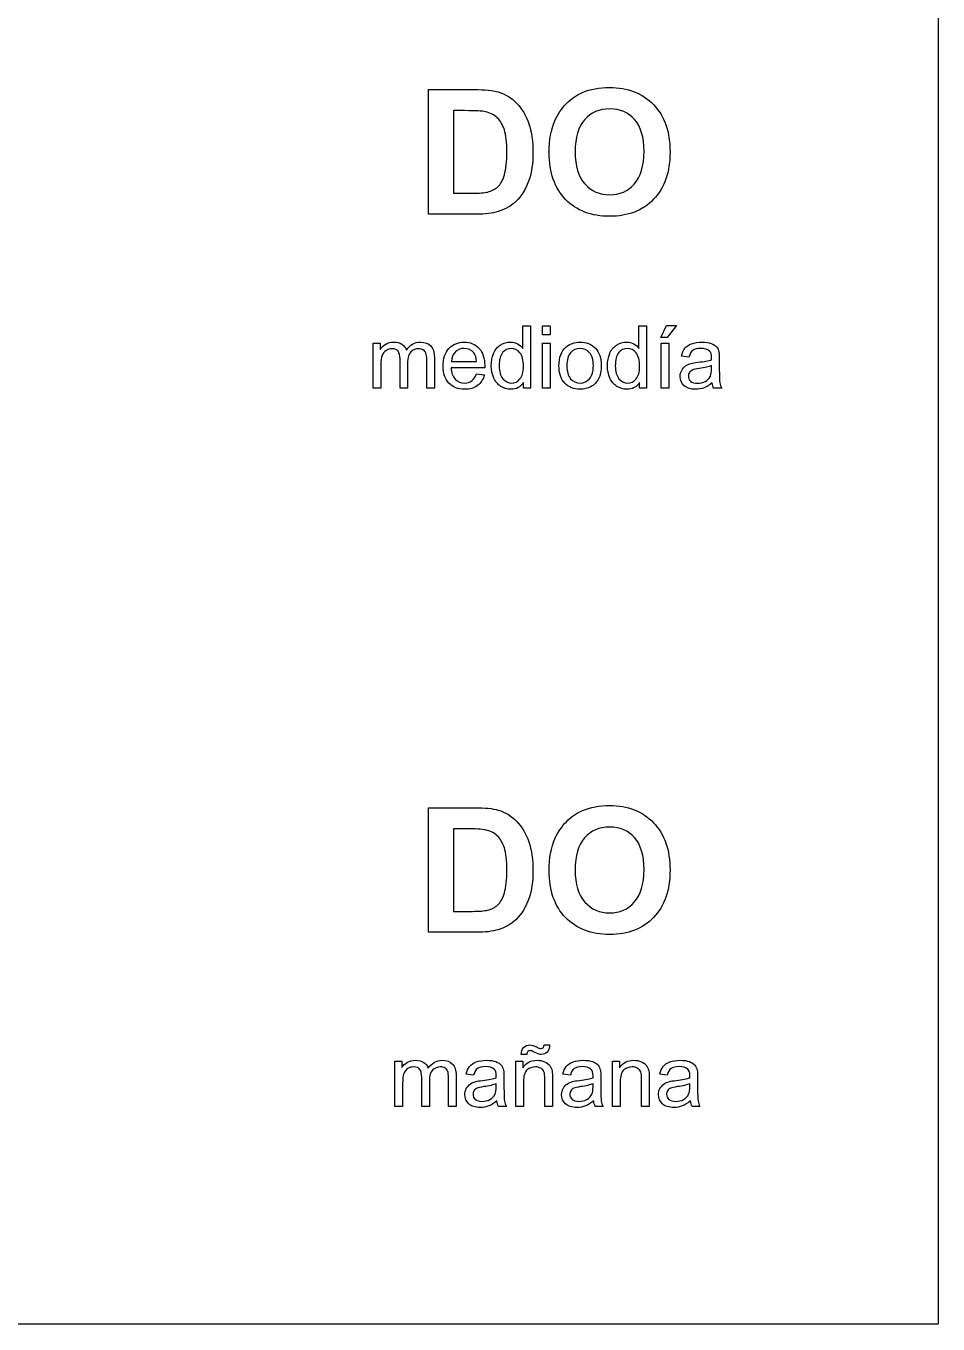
# Model space of a CAD drawing. Header units: millimetres. Extents: x 5 to 740, y 5 to 477.
# Drawn here: x 197.1 to 239, y 192 to 251.7 of the extents above; entities that cross this region are included whole.
import ezdxf

# ---------------------------------------------------------------- set-up
doc = ezdxf.new("R2010")
doc.units = ezdxf.units.MM
doc.layers.get('0').update_dxf_attribs({"linetype": 'CONTINUOUS'})

msp = doc.modelspace()

# ---------------------------------------------------------------- linework, layer by layer
at = {"color": 7}
for points in [[(5, 327), (239, 327), (239, 192), (5, 192)], [(221.125, 245.82813)], [(222.31641, 245.86723)], [(220.81934, 237.45898), (220.81934, 237.86328), (221.1709, 237.86328), (221.1709, 237.45898)], [(226.26072, 237.33203), (226.52049, 237.87891), (226.98143, 237.87891), (226.55174, 237.33203)], [(220.81934, 235), (220.81934, 237.07422), (221.1709, 237.07422), (221.1709, 235)], [(226.27832, 235), (226.27832, 237.07422), (226.62988, 237.07422), (226.62988, 235)], [(216.63379, 236.23633)], [(217.78805, 235.66804)], [(218.82715, 236.03516)], [(221.5752, 236.03711)], [(221.93652, 236.03711)], [(224.16504, 236.03516)], [(228.6202, 235.2558)], [(221.125, 212.82813)], [(222.31641, 212.86723)], [(218.72177, 202.2558)], [(223.17099, 202.2558)], [(227.62022, 202.2558)]]:
    msp.add_lwpolyline(points, close=True, dxfattribs=at)
for points in [[(215.57812, 248.72656), (217.69141, 248.72656)], [(217.75391, 243), (215.57812, 243), (215.57812, 248.72656)], [(217.25391, 247.75784), (216.73437, 247.75781)], [(216.73437, 247.75781), (216.73437, 243.96484), (217.59766, 243.96484)], [(219.91504, 236.83591), (219.91504, 237.86325), (220.26465, 237.86325), (220.26465, 235), (219.93848, 235)], [(225.25293, 236.83591), (225.25293, 237.86325), (225.60254, 237.86325), (225.60254, 235), (225.27637, 235)], [(213.03613, 235), (213.03613, 237.07422), (213.35059, 237.07422), (213.35059, 236.7832)], [(214.62008, 236.20504), (214.62008, 235), (214.26851, 235), (214.26851, 236.34766)], [(215.84668, 236.42378), (215.84668, 235), (215.49707, 235), (215.49707, 236.30664)], [(216.63379, 236.23633), (217.79199, 236.23633)], [(227.55184, 236.43547), (227.20809, 236.48237)], [(228.94639, 236.33783), (228.94639, 235.86908)], [(213.38773, 236.0762), (213.38773, 235), (213.03613, 235)], [(218.16109, 235.94734), (216.61422, 235.94734)], [(217.78809, 235.66797), (218.15137, 235.62307)], [(228.59079, 235.91218), (228.5908, 236.04102)], [(219.93848, 235), (219.93848, 235.26172)], [(225.27637, 235), (225.27637, 235.26172)], [(229.05769, 234.99994), (228.6905, 234.99994)], [(215.57812, 215.72656), (217.69141, 215.72656)], [(217.75391, 210), (215.57812, 210), (215.57812, 215.72656)], [(217.25391, 214.75784), (216.73437, 214.75781)], [(216.73437, 214.75781), (216.73437, 210.96484), (217.59766, 210.96484)], [(220.89358, 204.83202), (221.14749, 204.83202)], [(214.03613, 202), (214.03613, 204.07422), (214.35059, 204.07422), (214.35059, 203.7832)], [(219.59277, 202), (219.59277, 204.07422), (219.90918, 204.07422), (219.90918, 203.7793)], [(220.10063, 204.38081), (219.84082, 204.38086)], [(224.04199, 202), (224.04199, 204.07422), (224.3584, 204.07422), (224.3584, 203.7793)], [(216.84668, 203.42378), (216.84668, 202), (216.49707, 202), (216.49707, 203.30664)], [(217.65341, 203.43547), (217.30966, 203.48237)], [(222.10263, 203.43547), (221.75888, 203.48237)], [(226.55186, 203.43547), (226.20811, 203.48237)], [(214.38773, 203.0762), (214.38773, 202), (214.03613, 202)], [(215.62008, 203.20504), (215.62008, 202), (215.26851, 202), (215.26851, 203.34766)], [(218.69237, 202.91218), (218.69238, 203.04102)], [(219.04796, 203.33783), (219.04796, 202.86908)], [(219.94433, 203.13285), (219.94433, 202), (219.59277, 202)], [(221.27829, 203.27535), (221.27829, 202), (220.92673, 202), (220.92673, 203.26172)], [(223.14159, 202.91218), (223.1416, 203.04102)], [(223.49718, 203.33783), (223.49718, 202.86908)], [(224.39354, 203.13285), (224.39354, 202), (224.04199, 202)], [(225.72751, 203.27535), (225.72751, 202), (225.37595, 202), (225.37595, 203.26172)], [(227.59081, 202.91218), (227.59082, 203.04102)], [(227.94641, 203.33783), (227.94641, 202.86908)], [(219.15926, 201.99994), (218.79207, 201.99994)], [(223.60848, 201.99994), (223.24129, 201.99994)], [(228.05771, 201.99994), (227.69052, 201.99994)]]:
    msp.add_lwpolyline(points, dxfattribs=at)
for points in [[(222.66016, 248.59766), (223.016927, 248.7487), (223.428383, 248.82422), (223.89453, 248.82422)], [(223.89453, 248.82422), (224.738283, 248.82422), (225.412763, 248.5625), (225.91797, 248.03906)], [(217.69141, 248.72656), (218.16797, 248.72656), (218.53125, 248.690103), (218.78125, 248.61719)], [(218.78125, 248.61719), (219.11719, 248.51823), (219.40495, 248.342447), (219.64453, 248.08984)], [(221.91797, 248.08203), (222.14453, 248.313803), (222.391927, 248.48568), (222.66016, 248.59766)], [(218.20312, 247.70314), (218.041667, 247.739607), (217.725263, 247.75784), (217.25391, 247.75784)], [(218.73828, 247.4336), (218.597653, 247.566413), (218.419267, 247.65626), (218.20312, 247.70314)], [(219.64453, 248.08984), (219.884117, 247.83724), (220.06641, 247.527347), (220.19141, 247.16016)], [(221.38672, 247.29688), (221.516927, 247.588547), (221.69401, 247.850263), (221.91797, 248.08203)], [(223.90625, 247.83598), (223.42969, 247.83598), (223.045577, 247.671917), (222.75391, 247.34379)], [(225.05078, 247.3516), (224.76432, 247.67452), (224.38281, 247.83598), (223.90625, 247.83598)], [(225.91797, 248.03906), (226.425783, 247.515627), (226.67969, 246.787763), (226.67969, 245.85547)], [(219.06641, 246.87892), (218.988283, 247.1159), (218.878907, 247.300793), (218.73828, 247.4336)], [(220.19141, 247.16016), (220.31641, 246.795573), (220.37891, 246.34505), (220.37891, 245.80859)], [(221.125, 245.82813), (221.125, 246.411463), (221.21224, 246.901047), (221.38672, 247.29688)], [(222.75391, 247.34379), (222.462243, 247.01827), (222.31641, 246.526083), (222.31641, 245.86723)], [(225.48437, 245.88285), (225.48437, 246.539103), (225.33984, 247.028687), (225.05078, 247.3516)], [(219.18359, 245.85939), (219.18359, 246.302097), (219.14453, 246.64194), (219.06641, 246.87892)], [(219.06641, 244.8086), (219.14453, 245.066413), (219.18359, 245.416677), (219.18359, 245.85939)], [(220.37891, 245.80859), (220.37891, 245.337237), (220.320313, 244.930987), (220.20312, 244.58984)], [(221.87891, 243.67969), (221.376303, 244.200523), (221.125, 244.91667), (221.125, 245.82813)], [(222.31641, 245.86723), (222.31641, 245.21879), (222.466147, 244.726603), (222.76562, 244.39067)], [(225.03906, 244.38676), (225.335933, 244.720093), (225.48437, 245.21879), (225.48437, 245.88285)], [(226.67969, 245.85547), (226.67969, 244.93099), (226.428387, 244.20703), (225.92578, 243.68359)], [(218.76172, 244.25782), (218.88672, 244.3698), (218.988283, 244.553393), (219.06641, 244.8086)], [(220.20312, 244.58984), (220.059893, 244.173173), (219.855467, 243.835937), (219.58984, 243.57813)], [(217.59766, 243.96484), (217.920573, 243.96484), (218.153643, 243.983073), (218.29687, 244.01954)], [(218.29687, 244.01954), (218.48437, 244.066407), (218.63932, 244.145833), (218.76172, 244.25782)], [(222.76562, 244.39067), (223.0651, 244.057337), (223.44531, 243.89067), (223.90625, 243.89067)], [(223.90625, 243.89067), (224.36719, 243.89067), (224.744793, 244.056033), (225.03906, 244.38676)], [(219.58984, 243.57813), (219.38932, 243.382817), (219.118487, 243.23047), (218.77734, 243.12109)], [(223.91016, 242.90234), (223.058593, 242.90234), (222.38151, 243.161457), (221.87891, 243.67969)], [(225.92578, 243.68359), (225.423173, 243.162757), (224.7513, 242.90234), (223.91016, 242.90234)], [(218.77734, 243.12109), (218.522133, 243.040363), (218.18099, 243), (217.75391, 243)], [(213.35059, 236.7832), (213.415657, 236.884767), (213.502243, 236.966147), (213.61035, 237.02734)], [(213.61035, 237.02734), (213.718423, 237.089807), (213.84147, 237.12104), (213.97949, 237.12104)], [(213.90136, 236.81641), (213.8024, 236.81641), (213.710603, 236.790377), (213.62597, 236.73831)], [(214.18261, 236.69922), (214.125343, 236.777347), (214.031593, 236.81641), (213.90136, 236.81641)], [(213.97949, 237.12104), (214.133137, 237.12104), (214.25879, 237.08914), (214.35645, 237.02534)], [(214.35645, 237.02534), (214.455403, 236.96154), (214.525063, 236.872347), (214.56543, 236.75776)], [(214.56543, 236.75776), (214.72949, 236.999947), (214.94303, 237.12104), (215.20605, 237.12104)], [(215.12789, 236.81637), (214.982057, 236.81637), (214.860963, 236.76754), (214.76461, 236.66988)], [(215.33883, 236.75977), (215.278963, 236.797503), (215.20865, 236.81637), (215.12789, 236.81637)], [(215.20605, 237.12104), (215.411783, 237.12104), (215.569987, 237.06375), (215.68066, 236.94917)], [(215.68066, 236.94917), (215.79134, 236.83589), (215.84668, 236.66076), (215.84668, 236.42378)], [(216.25098, 236.01955), (216.25098, 236.36851), (216.340823, 236.639343), (216.52051, 236.83205)], [(216.52051, 236.83205), (216.700197, 237.024757), (216.93327, 237.12111), (217.21973, 237.12111)], [(217.22363, 236.83203), (217.062177, 236.83203), (216.92611, 236.777993), (216.81543, 236.66992)], [(217.21973, 237.12111), (217.49707, 237.12111), (217.72363, 237.02671), (217.89941, 236.83791)], [(217.65918, 236.62891), (217.5472, 236.764323), (217.402017, 236.83203), (217.22363, 236.83203)], [(217.89941, 236.83791), (218.075197, 236.64911), (218.16309, 236.383487), (218.16309, 236.04104)], [(218.56934, 236.59766), (218.638347, 236.766927), (218.74186, 236.896483), (218.87988, 236.98633)], [(218.87988, 236.98633), (219.0179, 237.07617), (219.172197, 237.12109), (219.34277, 237.12109)], [(219.37598, 236.83008), (219.219727, 236.83008), (219.088867, 236.766277), (218.9834, 236.63867)], [(219.34277, 237.12109), (219.46777, 237.12109), (219.5791, 237.09439), (219.67676, 237.04099)], [(219.78027, 236.63086), (219.670897, 236.763673), (219.536133, 236.83008), (219.37598, 236.83008)], [(219.67676, 237.04099), (219.774413, 236.988923), (219.85384, 236.920563), (219.91504, 236.83591)], [(221.5752, 236.03711), (221.5752, 236.421223), (221.68197, 236.70573), (221.89551, 236.89063)], [(221.89551, 236.89063), (222.073897, 237.04427), (222.291343, 237.12109), (222.54785, 237.12109)], [(222.54785, 236.83008), (222.37207, 236.83008), (222.226237, 236.764323), (222.11035, 236.63281)], [(222.54785, 237.12109), (222.83301, 237.12109), (223.066083, 237.02734), (223.24707, 236.83984)], [(222.98145, 236.63086), (222.865563, 236.763673), (222.72103, 236.83008), (222.54785, 236.83008)], [(223.24707, 236.83984), (223.428057, 236.653647), (223.51855, 236.395837), (223.51855, 236.06641)], [(223.90723, 236.59766), (223.976237, 236.766927), (224.07975, 236.896483), (224.21777, 236.98633)], [(224.21777, 236.98633), (224.35579, 237.07617), (224.510087, 237.12109), (224.68066, 237.12109)], [(224.71387, 236.83008), (224.557617, 236.83008), (224.426757, 236.766277), (224.32129, 236.63867)], [(224.68066, 237.12109), (224.80566, 237.12109), (224.91699, 237.09439), (225.01465, 237.04099)], [(225.11816, 236.63086), (225.008787, 236.763673), (224.874023, 236.83008), (224.71387, 236.83008)], [(225.01465, 237.04099), (225.112303, 236.988923), (225.19173, 236.920563), (225.25293, 236.83591)], [(227.20809, 236.48237), (227.239357, 236.62951), (227.290787, 236.748), (227.36238, 236.83784)], [(227.36238, 236.83784), (227.434, 236.928987), (227.537517, 236.99865), (227.67293, 237.04683)], [(227.67293, 237.04683), (227.80835, 237.096297), (227.96525, 237.12103), (228.14363, 237.12103)], [(228.09285, 236.83001), (227.92749, 236.83001), (227.805097, 236.80071), (227.72567, 236.74211)], [(228.49324, 236.71087), (228.4034, 236.790297), (228.269937, 236.83001), (228.09285, 236.83001)], [(228.14363, 237.12103), (228.320717, 237.12103), (228.4646, 237.100197), (228.57528, 237.05853)], [(228.57528, 237.05853), (228.685953, 237.016863), (228.767333, 236.96413), (228.81942, 236.90033)], [(228.81942, 236.90033), (228.871487, 236.837863), (228.907943, 236.758437), (228.92879, 236.66205)], [(213.44433, 236.5098), (213.406597, 236.40954), (213.38773, 236.265007), (213.38773, 236.0762)], [(213.62597, 236.73831), (213.542637, 236.686243), (213.48209, 236.610073), (213.44433, 236.5098)], [(214.26851, 236.34766), (214.26851, 236.503907), (214.239877, 236.621093), (214.18261, 236.69922)], [(214.76461, 236.66988), (214.668257, 236.573527), (214.62008, 236.41858), (214.62008, 236.20504)], [(215.46187, 236.60938), (215.439737, 236.671847), (215.398723, 236.721977), (215.33883, 236.75977)], [(215.49707, 236.30664), (215.49707, 236.447267), (215.485337, 236.54818), (215.46187, 236.60938)], [(216.81543, 236.66992), (216.706057, 236.561847), (216.64551, 236.417317), (216.63379, 236.23633)], [(217.79199, 236.23633), (217.77639, 236.41081), (217.73212, 236.54167), (217.65918, 236.62891)], [(218.46582, 236.03516), (218.46582, 236.242187), (218.500327, 236.429687), (218.56934, 236.59766)], [(218.9834, 236.63867), (218.879233, 236.51107), (218.82715, 236.3099), (218.82715, 236.03516)], [(219.94434, 236.00586), (219.94434, 236.289713), (219.88965, 236.498047), (219.78027, 236.63086)], [(222.11035, 236.63281), (221.994463, 236.501303), (221.93652, 236.302737), (221.93652, 236.03711)], [(223.15723, 236.04883), (223.15723, 236.305337), (223.098637, 236.499347), (222.98145, 236.63086)], [(223.80371, 236.03516), (223.80371, 236.242187), (223.838217, 236.429687), (223.90723, 236.59766)], [(224.32129, 236.63867), (224.217123, 236.51107), (224.16504, 236.3099), (224.16504, 236.03516)], [(225.28223, 236.00586), (225.28223, 236.289713), (225.22754, 236.498047), (225.11816, 236.63086)], [(227.72567, 236.74211), (227.647543, 236.684843), (227.5896, 236.58263), (227.55184, 236.43547)], [(227.96389, 236.19523), (228.247743, 236.229097), (228.456727, 236.269463), (228.59084, 236.31633)], [(228.59284, 236.40813), (228.59284, 236.551363), (228.55964, 236.652277), (228.49324, 236.71087)], [(228.59084, 236.31633), (228.592173, 236.36453), (228.59284, 236.39513), (228.59284, 236.40813)], [(228.92879, 236.66205), (228.940523, 236.602183), (228.94639, 236.49411), (228.94639, 236.33783)], [(216.5166, 235.23244), (216.33952, 235.41994), (216.25098, 235.68231), (216.25098, 236.01955)], [(216.61422, 235.94734), (216.62722, 235.719473), (216.691673, 235.544993), (216.80758, 235.4239)], [(217.57125, 235.34382), (217.662397, 235.411527), (217.734663, 235.5196), (217.78805, 235.66804)], [(218.15137, 235.62307), (218.094103, 235.41083), (217.987983, 235.246117), (217.83301, 235.12893)], [(218.16309, 236.04104), (218.16309, 236.02024), (218.162423, 235.989007), (218.16109, 235.94734)], [(218.5791, 235.4707), (218.50358, 235.634767), (218.46582, 235.82292), (218.46582, 236.03516)], [(218.82715, 236.03516), (218.82715, 235.769533), (218.88314, 235.570963), (218.99512, 235.43945)], [(219.78223, 235.42969), (219.890303, 235.55599), (219.94434, 235.748047), (219.94434, 236.00586)], [(221.84277, 235.23242), (221.66439, 235.41862), (221.5752, 235.68685), (221.5752, 236.03711)], [(221.93652, 236.03711), (221.93652, 235.771483), (221.994463, 235.572263), (222.11035, 235.43945)], [(222.9834, 235.44141), (223.099287, 235.574223), (223.15723, 235.776697), (223.15723, 236.04883)], [(223.51855, 236.06641), (223.51855, 235.799483), (223.478187, 235.589197), (223.39746, 235.43555)], [(223.91699, 235.4707), (223.84147, 235.634767), (223.80371, 235.82292), (223.80371, 236.03516)], [(224.16504, 236.03516), (224.16504, 235.769533), (224.22103, 235.570963), (224.33301, 235.43945)], [(225.12012, 235.42969), (225.228193, 235.55599), (225.28223, 235.748047), (225.28223, 236.00586)], [(227.14744, 235.54683), (227.14744, 235.64839), (227.17024, 235.740837), (227.21584, 235.82417)], [(227.21584, 235.82417), (227.262707, 235.908803), (227.323253, 235.97651), (227.39748, 236.02729)], [(227.39748, 236.02729), (227.473, 236.07809), (227.557637, 236.116503), (227.65139, 236.14253)], [(227.57127, 235.72267), (227.538737, 235.673203), (227.52247, 235.617863), (227.52247, 235.55665)], [(227.70994, 235.8379), (227.650073, 235.811833), (227.60385, 235.773423), (227.57127, 235.72267)], [(227.65139, 236.14253), (227.720397, 236.16073), (227.824563, 236.178297), (227.96389, 236.19523)], [(228.01658, 235.9082), (227.872047, 235.8874), (227.769833, 235.863967), (227.70994, 235.8379)], [(228.5908, 236.04102), (228.463193, 235.988953), (228.271787, 235.94468), (228.01658, 235.9082)], [(228.53419, 235.56062), (228.571923, 235.640047), (228.59079, 235.757233), (228.59079, 235.91218)], [(228.94639, 235.86908), (228.94639, 235.54226), (228.953557, 235.33523), (228.96789, 235.24799)], [(217.23926, 234.95315), (216.935873, 234.95315), (216.694987, 235.046247), (216.5166, 235.23244)], [(216.80758, 235.4239), (216.923467, 235.302807), (217.067997, 235.24226), (217.24117, 235.24226)], [(217.83301, 235.12893), (217.678063, 235.011743), (217.480147, 234.95315), (217.23926, 234.95315)], [(217.24117, 235.24226), (217.370077, 235.24226), (217.480103, 235.276113), (217.57125, 235.34382)], [(218.90137, 235.08984), (218.76335, 235.180987), (218.655927, 235.30794), (218.5791, 235.4707)], [(219.3584, 234.95313), (219.193033, 234.95313), (219.04069, 234.9987), (218.90137, 235.08984)], [(218.99512, 235.43945), (219.1071, 235.307943), (219.23926, 235.24219), (219.3916, 235.24219)], [(219.93848, 235.26172), (219.806967, 235.055993), (219.613607, 234.95313), (219.3584, 234.95313)], [(219.3916, 235.24219), (219.545247, 235.24219), (219.675457, 235.30469), (219.78223, 235.42969)], [(222.54785, 234.95313), (222.257483, 234.95313), (222.022457, 235.046227), (221.84277, 235.23242)], [(222.11035, 235.43945), (222.226237, 235.307943), (222.37207, 235.24219), (222.54785, 235.24219)], [(222.54785, 235.24219), (222.72233, 235.24219), (222.867513, 235.308597), (222.9834, 235.44141)], [(223.04785, 235.08008), (222.89551, 234.995447), (222.728843, 234.95313), (222.54785, 234.95313)], [(223.39746, 235.43555), (223.318033, 235.283203), (223.201497, 235.164713), (223.04785, 235.08008)], [(224.23926, 235.08984), (224.10124, 235.180987), (223.993817, 235.30794), (223.91699, 235.4707)], [(224.69629, 234.95313), (224.530923, 234.95313), (224.37858, 234.9987), (224.23926, 235.08984)], [(224.33301, 235.43945), (224.44499, 235.307943), (224.57715, 235.24219), (224.72949, 235.24219)], [(225.27637, 235.26172), (225.144857, 235.055993), (224.951497, 234.95313), (224.69629, 234.95313)], [(224.72949, 235.24219), (224.883137, 235.24219), (225.013347, 235.30469), (225.12012, 235.42969)], [(227.33103, 235.11909), (227.208637, 235.23107), (227.14744, 235.37365), (227.14744, 235.54683)], [(227.85643, 234.95308), (227.628563, 234.95308), (227.45343, 235.008417), (227.33103, 235.11909)], [(227.52247, 235.55665), (227.52247, 235.462903), (227.557627, 235.38478), (227.62794, 235.32228)], [(227.62794, 235.32228), (227.699553, 235.259813), (227.80372, 235.22858), (227.94044, 235.22858)], [(228.24314, 235.02148), (228.123353, 234.97588), (227.99445, 234.95308), (227.85643, 234.95308)], [(227.94044, 235.22858), (228.075853, 235.22858), (228.196297, 235.25788), (228.30177, 235.31648)], [(228.6201, 235.25586), (228.489887, 235.14518), (228.364233, 235.067053), (228.24314, 235.02148)], [(228.30177, 235.31648), (228.407237, 235.376347), (228.48471, 235.457727), (228.53419, 235.56062)], [(228.6905, 234.99994), (228.654033, 235.07286), (228.6306, 235.158147), (228.6202, 235.2558)], [(228.96789, 235.24799), (228.98349, 235.16205), (229.013423, 235.079367), (229.05769, 234.99994)], [(217.69141, 215.72656), (218.16797, 215.72656), (218.53125, 215.690103), (218.78125, 215.61719)], [(218.78125, 215.61719), (219.11719, 215.51823), (219.40495, 215.342447), (219.64453, 215.08984)], [(221.91797, 215.08203), (222.14453, 215.313803), (222.391927, 215.48568), (222.66016, 215.59766)], [(222.66016, 215.59766), (223.016927, 215.7487), (223.428383, 215.82422), (223.89453, 215.82422)], [(223.89453, 215.82422), (224.738283, 215.82422), (225.412763, 215.5625), (225.91797, 215.03906)], [(218.20312, 214.70314), (218.041667, 214.739607), (217.725263, 214.75784), (217.25391, 214.75784)], [(219.64453, 215.08984), (219.884117, 214.83724), (220.06641, 214.527347), (220.19141, 214.16016)], [(221.38672, 214.29688), (221.516927, 214.588547), (221.69401, 214.850263), (221.91797, 215.08203)], [(223.90625, 214.83598), (223.42969, 214.83598), (223.045577, 214.671917), (222.75391, 214.34379)], [(225.05078, 214.3516), (224.76432, 214.67452), (224.38281, 214.83598), (223.90625, 214.83598)], [(225.91797, 215.03906), (226.425783, 214.515627), (226.67969, 213.787763), (226.67969, 212.85547)], [(218.73828, 214.4336), (218.597653, 214.566413), (218.419267, 214.65626), (218.20312, 214.70314)], [(219.06641, 213.87892), (218.988283, 214.1159), (218.878907, 214.300793), (218.73828, 214.4336)], [(220.19141, 214.16016), (220.31641, 213.795573), (220.37891, 213.34505), (220.37891, 212.80859)], [(221.125, 212.82813), (221.125, 213.411463), (221.21224, 213.901047), (221.38672, 214.29688)], [(222.75391, 214.34379), (222.462243, 214.01827), (222.31641, 213.526083), (222.31641, 212.86723)], [(225.48437, 212.88285), (225.48437, 213.539103), (225.33984, 214.028687), (225.05078, 214.3516)], [(219.18359, 212.85939), (219.18359, 213.302097), (219.14453, 213.64194), (219.06641, 213.87892)], [(219.06641, 211.8086), (219.14453, 212.066413), (219.18359, 212.416677), (219.18359, 212.85939)], [(220.37891, 212.80859), (220.37891, 212.337237), (220.320313, 211.930987), (220.20312, 211.58984)], [(221.87891, 210.67969), (221.376303, 211.200523), (221.125, 211.91667), (221.125, 212.82813)], [(222.31641, 212.86723), (222.31641, 212.21879), (222.466147, 211.726603), (222.76562, 211.39067)], [(225.03906, 211.38676), (225.335933, 211.720093), (225.48437, 212.21879), (225.48437, 212.88285)], [(226.67969, 212.85547), (226.67969, 211.93099), (226.428387, 211.20703), (225.92578, 210.68359)], [(218.76172, 211.25782), (218.88672, 211.3698), (218.988283, 211.553393), (219.06641, 211.8086)], [(218.29687, 211.01954), (218.48437, 211.066407), (218.63932, 211.145833), (218.76172, 211.25782)], [(220.20312, 211.58984), (220.059893, 211.173173), (219.855467, 210.835937), (219.58984, 210.57813)], [(222.76562, 211.39067), (223.0651, 211.057337), (223.44531, 210.89067), (223.90625, 210.89067)], [(223.90625, 210.89067), (224.36719, 210.89067), (224.744793, 211.056033), (225.03906, 211.38676)], [(217.59766, 210.96484), (217.920573, 210.96484), (218.153643, 210.983073), (218.29687, 211.01954)], [(219.58984, 210.57813), (219.38932, 210.382817), (219.118487, 210.23047), (218.77734, 210.12109)], [(223.91016, 209.90234), (223.058593, 209.90234), (222.38151, 210.161457), (221.87891, 210.67969)], [(225.92578, 210.68359), (225.423173, 210.162757), (224.7513, 209.90234), (223.91016, 209.90234)], [(218.77734, 210.12109), (218.522133, 210.040363), (218.18099, 210), (217.75391, 210)], [(219.84082, 204.38086), (219.839487, 204.516273), (219.876597, 204.624347), (219.95215, 204.70508)], [(219.95215, 204.70508), (220.02637, 204.785807), (220.12142, 204.82617), (220.2373, 204.82617)], [(220.2373, 204.82617), (220.318033, 204.82617), (220.42806, 204.791013), (220.56738, 204.7207)], [(220.56738, 204.7207), (220.644207, 204.681633), (220.705407, 204.6621), (220.75098, 204.6621)], [(220.75098, 204.6621), (220.792647, 204.6621), (220.824547, 204.673167), (220.84668, 204.6953)], [(220.84668, 204.6953), (220.868813, 204.718767), (220.884447, 204.76434), (220.89358, 204.83202)], [(221.14749, 204.83202), (221.14349, 204.683587), (221.10573, 204.57226), (221.03421, 204.49804)], [(214.35059, 203.7832), (214.415657, 203.884767), (214.502243, 203.966147), (214.61035, 204.02734)], [(214.61035, 204.02734), (214.718423, 204.089807), (214.84147, 204.12104), (214.97949, 204.12104)], [(214.97949, 204.12104), (215.133137, 204.12104), (215.25879, 204.08914), (215.35645, 204.02534)], [(215.35645, 204.02534), (215.455403, 203.96154), (215.525063, 203.872347), (215.56543, 203.75776)], [(215.56543, 203.75776), (215.72949, 203.999947), (215.94303, 204.12104), (216.20605, 204.12104)], [(216.20605, 204.12104), (216.411783, 204.12104), (216.569987, 204.06375), (216.68066, 203.94917)], [(217.46396, 203.83784), (217.535573, 203.928987), (217.639087, 203.99865), (217.7745, 204.04683)], [(217.7745, 204.04683), (217.90992, 204.096297), (218.066823, 204.12103), (218.24521, 204.12103)], [(218.24521, 204.12103), (218.42229, 204.12103), (218.56617, 204.100197), (218.67685, 204.05853)], [(218.67685, 204.05853), (218.787523, 204.016863), (218.868903, 203.96413), (218.92099, 203.90033)], [(219.90918, 203.7793), (220.061527, 204.00716), (220.28158, 204.12109), (220.56934, 204.12109)], [(220.14163, 204.51948), (220.112963, 204.488213), (220.099297, 204.44199), (220.10063, 204.38081)], [(220.24905, 204.56638), (220.204783, 204.56638), (220.168977, 204.550747), (220.14163, 204.51948)], [(220.44046, 204.49608), (220.35322, 204.542947), (220.289417, 204.56638), (220.24905, 204.56638)], [(220.76468, 204.38671), (220.682647, 204.38671), (220.574573, 204.423167), (220.44046, 204.49608)], [(220.56934, 204.12109), (220.69434, 204.12109), (220.808923, 204.09829), (220.91309, 204.05269)], [(221.03421, 204.49804), (220.963897, 204.42382), (220.874053, 204.38671), (220.76468, 204.38671)], [(220.91309, 204.05269), (221.018557, 204.008423), (221.09733, 203.94983), (221.14941, 203.87691)], [(221.91318, 203.83784), (221.984793, 203.928987), (222.088307, 203.99865), (222.22372, 204.04683)], [(222.22372, 204.04683), (222.35914, 204.096297), (222.516043, 204.12103), (222.69443, 204.12103)], [(222.69443, 204.12103), (222.87151, 204.12103), (223.01539, 204.100197), (223.12607, 204.05853)], [(223.12607, 204.05853), (223.236743, 204.016863), (223.318123, 203.96413), (223.37021, 203.90033)], [(224.3584, 203.7793), (224.51074, 204.00716), (224.73079, 204.12109), (225.01855, 204.12109)], [(225.01855, 204.12109), (225.14355, 204.12109), (225.258133, 204.09829), (225.3623, 204.05269)], [(225.3623, 204.05269), (225.467773, 204.008423), (225.54655, 203.94983), (225.59863, 203.87691)], [(226.3624, 203.83784), (226.43402, 203.928987), (226.537537, 203.99865), (226.67295, 204.04683)], [(226.67295, 204.04683), (226.80837, 204.096297), (226.96527, 204.12103), (227.14365, 204.12103)], [(227.14365, 204.12103), (227.320737, 204.12103), (227.46462, 204.100197), (227.5753, 204.05853)], [(227.5753, 204.05853), (227.685973, 204.016863), (227.767353, 203.96413), (227.81944, 203.90033)], [(214.44433, 203.5098), (214.406597, 203.40954), (214.38773, 203.265007), (214.38773, 203.0762)], [(214.62597, 203.73831), (214.542637, 203.686243), (214.48209, 203.610073), (214.44433, 203.5098)], [(214.90136, 203.81641), (214.8024, 203.81641), (214.710603, 203.790377), (214.62597, 203.73831)], [(215.18261, 203.69922), (215.125343, 203.777347), (215.031593, 203.81641), (214.90136, 203.81641)], [(215.26851, 203.34766), (215.26851, 203.503907), (215.239877, 203.621093), (215.18261, 203.69922)], [(215.76461, 203.66988), (215.668257, 203.573527), (215.62008, 203.41858), (215.62008, 203.20504)], [(216.12789, 203.81637), (215.982057, 203.81637), (215.860963, 203.76754), (215.76461, 203.66988)], [(216.33883, 203.75977), (216.278963, 203.797503), (216.20865, 203.81637), (216.12789, 203.81637)], [(216.46187, 203.60938), (216.439737, 203.671847), (216.398723, 203.721977), (216.33883, 203.75977)], [(216.49707, 203.30664), (216.49707, 203.447267), (216.485337, 203.54818), (216.46187, 203.60938)], [(216.68066, 203.94917), (216.79134, 203.83589), (216.84668, 203.66076), (216.84668, 203.42378)], [(217.30966, 203.48237), (217.340927, 203.62951), (217.39236, 203.748), (217.46396, 203.83784)], [(217.82724, 203.74211), (217.749113, 203.684843), (217.69117, 203.58263), (217.65341, 203.43547)], [(218.19443, 203.83001), (218.029063, 203.83001), (217.906667, 203.80071), (217.82724, 203.74211)], [(218.59482, 203.71087), (218.504973, 203.790297), (218.37151, 203.83001), (218.19443, 203.83001)], [(218.69442, 203.40813), (218.69442, 203.551363), (218.66122, 203.652277), (218.59482, 203.71087)], [(218.69242, 203.31633), (218.693753, 203.36453), (218.69442, 203.39513), (218.69442, 203.40813)], [(218.92099, 203.90033), (218.973057, 203.837863), (219.009513, 203.758437), (219.03036, 203.66205)], [(219.03036, 203.66205), (219.042093, 203.602183), (219.04796, 203.49411), (219.04796, 203.33783)], [(220.10644, 203.67387), (219.998367, 203.578817), (219.94433, 203.398477), (219.94433, 203.13285)], [(220.49511, 203.81645), (220.34537, 203.81645), (220.215813, 203.768923), (220.10644, 203.67387)], [(220.73925, 203.75195), (220.670237, 203.79495), (220.588857, 203.81645), (220.49511, 203.81645)], [(220.88573, 203.58203), (220.858397, 203.653643), (220.80957, 203.710283), (220.73925, 203.75195)], [(220.92673, 203.26172), (220.92673, 203.404947), (220.913063, 203.511717), (220.88573, 203.58203)], [(221.14941, 203.87691), (221.201477, 203.803997), (221.237937, 203.71741), (221.25879, 203.61715)], [(221.25879, 203.61715), (221.27179, 203.552017), (221.27829, 203.438083), (221.27829, 203.27535)], [(221.75888, 203.48237), (221.790147, 203.62951), (221.84158, 203.748), (221.91318, 203.83784)], [(222.27646, 203.74211), (222.198333, 203.684843), (222.14039, 203.58263), (222.10263, 203.43547)], [(222.64364, 203.83001), (222.47828, 203.83001), (222.355887, 203.80071), (222.27646, 203.74211)], [(223.04404, 203.71087), (222.954193, 203.790297), (222.820727, 203.83001), (222.64364, 203.83001)], [(223.14364, 203.40813), (223.14364, 203.551363), (223.11044, 203.652277), (223.04404, 203.71087)], [(223.14164, 203.31633), (223.142973, 203.36453), (223.14364, 203.39513), (223.14364, 203.40813)], [(223.37021, 203.90033), (223.422277, 203.837863), (223.458733, 203.758437), (223.47958, 203.66205)], [(223.47958, 203.66205), (223.491313, 203.602183), (223.49718, 203.49411), (223.49718, 203.33783)], [(224.55565, 203.67387), (224.447577, 203.578817), (224.39354, 203.398477), (224.39354, 203.13285)], [(224.94433, 203.81645), (224.79459, 203.81645), (224.66503, 203.768923), (224.55565, 203.67387)], [(225.18847, 203.75195), (225.119457, 203.79495), (225.038077, 203.81645), (224.94433, 203.81645)], [(225.33495, 203.58203), (225.307617, 203.653643), (225.25879, 203.710283), (225.18847, 203.75195)], [(225.37595, 203.26172), (225.37595, 203.404947), (225.362283, 203.511717), (225.33495, 203.58203)], [(225.59863, 203.87691), (225.650697, 203.803997), (225.687157, 203.71741), (225.70801, 203.61715)], [(225.70801, 203.61715), (225.72101, 203.552017), (225.72751, 203.438083), (225.72751, 203.27535)], [(226.20811, 203.48237), (226.239377, 203.62951), (226.290807, 203.748), (226.3624, 203.83784)], [(226.72569, 203.74211), (226.647563, 203.684843), (226.58962, 203.58263), (226.55186, 203.43547)], [(227.09287, 203.83001), (226.92751, 203.83001), (226.805117, 203.80071), (226.72569, 203.74211)], [(227.49326, 203.71087), (227.40342, 203.790297), (227.269957, 203.83001), (227.09287, 203.83001)], [(227.59286, 203.40813), (227.59286, 203.551363), (227.55966, 203.652277), (227.49326, 203.71087)], [(227.59086, 203.31633), (227.592193, 203.36453), (227.59286, 203.39513), (227.59286, 203.40813)], [(227.81944, 203.90033), (227.871507, 203.837863), (227.907963, 203.758437), (227.92881, 203.66205)], [(227.92881, 203.66205), (227.940543, 203.602183), (227.94641, 203.49411), (227.94641, 203.33783)], [(217.24902, 202.54683), (217.24902, 202.64839), (217.27182, 202.740837), (217.31742, 202.82417)], [(217.31742, 202.82417), (217.364287, 202.908803), (217.424833, 202.97651), (217.49906, 203.02729)], [(217.49906, 203.02729), (217.57458, 203.07809), (217.659217, 203.116503), (217.75297, 203.14253)], [(217.81152, 202.8379), (217.751653, 202.811833), (217.70543, 202.773423), (217.67285, 202.72267)], [(217.75297, 203.14253), (217.821983, 203.16073), (217.92615, 203.178297), (218.06547, 203.19523)], [(218.11816, 202.9082), (217.973633, 202.8874), (217.87142, 202.863967), (217.81152, 202.8379)], [(218.06547, 203.19523), (218.349323, 203.229097), (218.558307, 203.269463), (218.69242, 203.31633)], [(218.69238, 203.04102), (218.56478, 202.988953), (218.373373, 202.94468), (218.11816, 202.9082)], [(218.63577, 202.56062), (218.673503, 202.640047), (218.69237, 202.757233), (218.69237, 202.91218)], [(219.04796, 202.86908), (219.04796, 202.54226), (219.055127, 202.33523), (219.06946, 202.24799)], [(221.69824, 202.54683), (221.69824, 202.64839), (221.72104, 202.740837), (221.76664, 202.82417)], [(221.76664, 202.82417), (221.813507, 202.908803), (221.874053, 202.97651), (221.94828, 203.02729)], [(221.94828, 203.02729), (222.0238, 203.07809), (222.108437, 203.116503), (222.20219, 203.14253)], [(222.26074, 202.8379), (222.200873, 202.811833), (222.15465, 202.773423), (222.12207, 202.72267)], [(222.20219, 203.14253), (222.271197, 203.16073), (222.375363, 203.178297), (222.51469, 203.19523)], [(222.56738, 202.9082), (222.422853, 202.8874), (222.32064, 202.863967), (222.26074, 202.8379)], [(222.51469, 203.19523), (222.798543, 203.229097), (223.007527, 203.269463), (223.14164, 203.31633)], [(223.1416, 203.04102), (223.014, 202.988953), (222.822593, 202.94468), (222.56738, 202.9082)], [(223.08499, 202.56062), (223.122723, 202.640047), (223.14159, 202.757233), (223.14159, 202.91218)], [(223.49718, 202.86908), (223.49718, 202.54226), (223.504347, 202.33523), (223.51868, 202.24799)], [(226.14746, 202.54683), (226.14746, 202.64839), (226.17026, 202.740837), (226.21586, 202.82417)], [(226.21586, 202.82417), (226.262727, 202.908803), (226.323273, 202.97651), (226.3975, 203.02729)], [(226.3975, 203.02729), (226.47302, 203.07809), (226.557657, 203.116503), (226.65141, 203.14253)], [(226.70996, 202.8379), (226.650093, 202.811833), (226.60387, 202.773423), (226.57129, 202.72267)], [(226.65141, 203.14253), (226.720417, 203.16073), (226.824583, 203.178297), (226.96391, 203.19523)], [(227.0166, 202.9082), (226.872067, 202.8874), (226.769853, 202.863967), (226.70996, 202.8379)], [(226.96391, 203.19523), (227.247763, 203.229097), (227.456747, 203.269463), (227.59086, 203.31633)], [(227.59082, 203.04102), (227.463213, 202.988953), (227.271807, 202.94468), (227.0166, 202.9082)], [(227.53421, 202.56062), (227.571943, 202.640047), (227.59081, 202.757233), (227.59081, 202.91218)], [(227.94641, 202.86908), (227.94641, 202.54226), (227.953577, 202.33523), (227.96791, 202.24799)], [(217.43262, 202.11909), (217.31022, 202.23107), (217.24902, 202.37365), (217.24902, 202.54683)], [(217.67285, 202.72267), (217.640317, 202.673203), (217.62405, 202.617863), (217.62405, 202.55665)], [(217.62405, 202.55665), (217.62405, 202.462903), (217.659207, 202.38478), (217.72952, 202.32228)], [(217.72952, 202.32228), (217.801133, 202.259813), (217.9053, 202.22858), (218.04202, 202.22858)], [(218.04202, 202.22858), (218.17744, 202.22858), (218.297883, 202.25788), (218.40335, 202.31648)], [(218.72168, 202.25586), (218.591473, 202.14518), (218.465823, 202.067053), (218.34473, 202.02148)], [(218.40335, 202.31648), (218.508817, 202.376347), (218.58629, 202.457727), (218.63577, 202.56062)], [(218.79207, 201.99994), (218.755603, 202.07286), (218.73217, 202.158147), (218.72177, 202.2558)], [(219.06946, 202.24799), (219.08506, 202.16205), (219.114993, 202.079367), (219.15926, 201.99994)], [(221.88184, 202.11909), (221.75944, 202.23107), (221.69824, 202.37365), (221.69824, 202.54683)], [(222.12207, 202.72267), (222.089537, 202.673203), (222.07327, 202.617863), (222.07327, 202.55665)], [(222.07327, 202.55665), (222.07327, 202.462903), (222.108427, 202.38478), (222.17874, 202.32228)], [(222.17874, 202.32228), (222.250353, 202.259813), (222.35452, 202.22858), (222.49124, 202.22858)], [(222.49124, 202.22858), (222.62666, 202.22858), (222.747103, 202.25788), (222.85257, 202.31648)], [(223.1709, 202.25586), (223.040693, 202.14518), (222.915043, 202.067053), (222.79395, 202.02148)], [(222.85257, 202.31648), (222.958037, 202.376347), (223.03551, 202.457727), (223.08499, 202.56062)], [(223.24129, 201.99994), (223.204823, 202.07286), (223.18139, 202.158147), (223.17099, 202.2558)], [(223.51868, 202.24799), (223.53428, 202.16205), (223.564213, 202.079367), (223.60848, 201.99994)], [(226.33105, 202.11909), (226.208657, 202.23107), (226.14746, 202.37365), (226.14746, 202.54683)], [(226.57129, 202.72267), (226.538757, 202.673203), (226.52249, 202.617863), (226.52249, 202.55665)], [(226.52249, 202.55665), (226.52249, 202.462903), (226.557647, 202.38478), (226.62796, 202.32228)], [(226.62796, 202.32228), (226.699573, 202.259813), (226.80374, 202.22858), (226.94046, 202.22858)], [(226.94046, 202.22858), (227.075873, 202.22858), (227.196317, 202.25788), (227.30179, 202.31648)], [(227.62012, 202.25586), (227.489907, 202.14518), (227.364253, 202.067053), (227.24316, 202.02148)], [(227.30179, 202.31648), (227.407257, 202.376347), (227.48473, 202.457727), (227.53421, 202.56062)], [(227.69052, 201.99994), (227.654053, 202.07286), (227.63062, 202.158147), (227.62022, 202.2558)], [(227.96791, 202.24799), (227.98351, 202.16205), (228.013443, 202.079367), (228.05771, 201.99994)], [(217.95801, 201.95308), (217.730143, 201.95308), (217.555013, 202.008417), (217.43262, 202.11909)], [(218.34473, 202.02148), (218.224937, 201.97588), (218.09603, 201.95308), (217.95801, 201.95308)], [(222.40723, 201.95308), (222.179363, 201.95308), (222.004233, 202.008417), (221.88184, 202.11909)], [(222.79395, 202.02148), (222.674157, 201.97588), (222.54525, 201.95308), (222.40723, 201.95308)], [(226.85645, 201.95308), (226.628583, 201.95308), (226.45345, 202.008417), (226.33105, 202.11909)], [(227.24316, 202.02148), (227.123373, 201.97588), (226.99447, 201.95308), (226.85645, 201.95308)]]:
    msp.add_open_spline(points, degree=3, dxfattribs=at)

doc.saveas('drawing.dxf')
